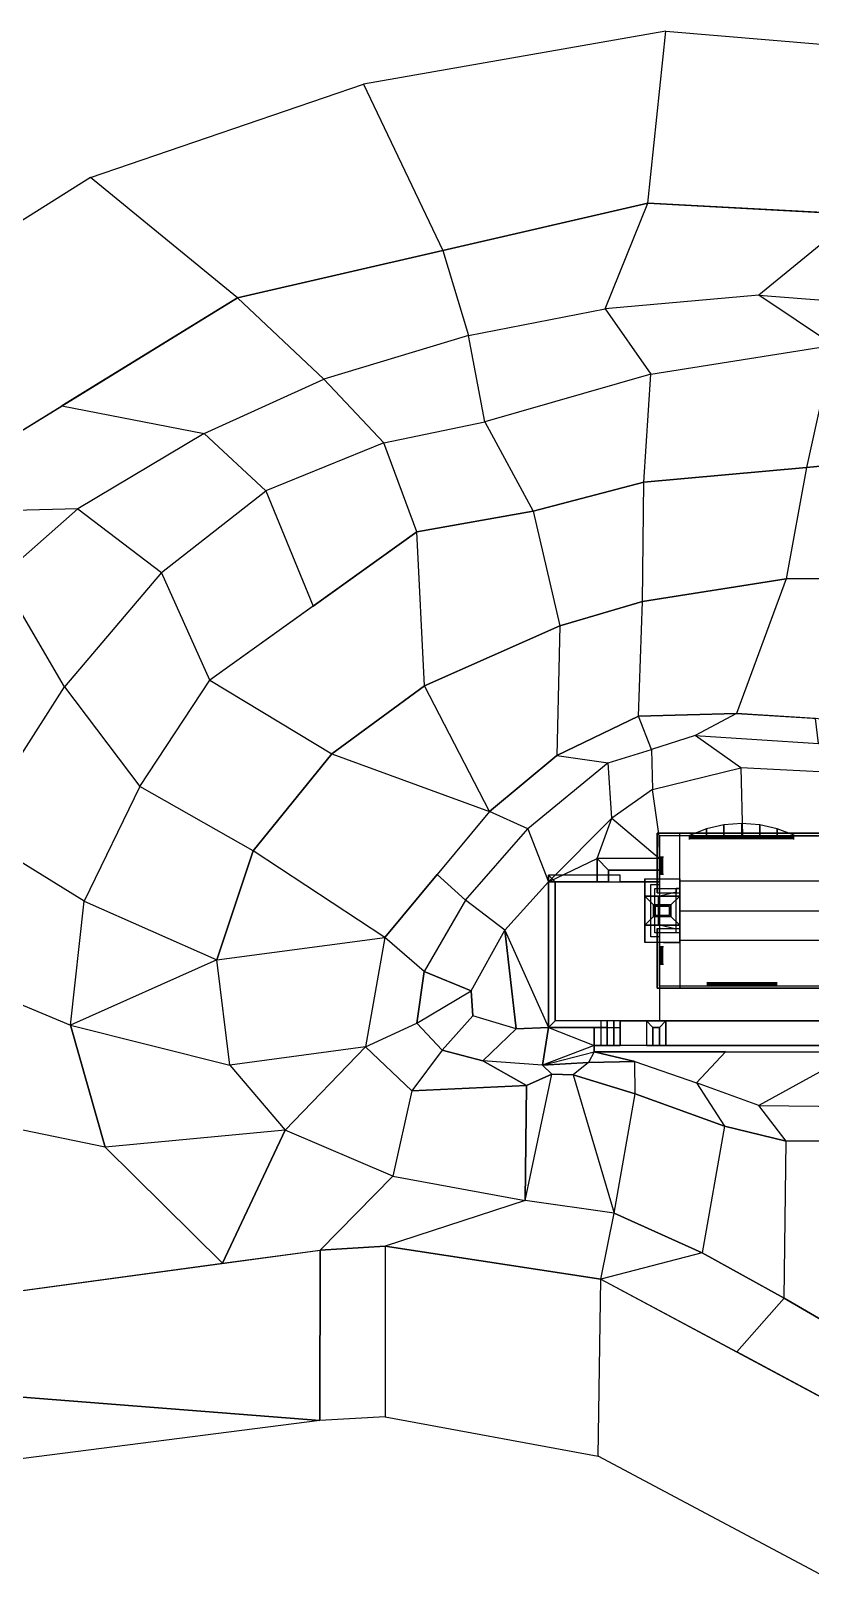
# Model space of a CAD drawing. Extents: x -3020 to 1573, y -2209 to 1232.
# Drawn here: x -1410 to -334, y -917 to 1232 of the extents above; entities that cross this region are included whole.
import ezdxf

# ---------------------------------------------------------------- set-up
doc = ezdxf.new("R2010")
doc.units = 0
doc.header["$MEASUREMENT"] = 0
for name, color, linetype in [('DECK', 23, 'CONTINUOUS'), ('FIREPLACE', 22, 'CONTINUOUS'), ('LAND', 8, 'CONTINUOUS'), ('ROAD', 250, 'CONTINUOUS'), ('ROOF', 31, 'CONTINUOUS'), ('WALLS', 7, 'CONTINUOUS')]:
    doc.layers.add(name, color=color, linetype=linetype)

msp = doc.modelspace()

# ---------------------------------------------------------------- linework, layer by layer
at = {"layer": 'DECK'}
for points, elevation in [([(-629.3, 57.8), (-629.3, 89.8)], -30), ([(-543.3, 89.8), (-629.3, 89.8)], -30), ([(-613.3, 57.8), (-613.3, 73.8)], -24), ([(-543.3, 73.8), (-613.3, 73.8)], -24), ([(-543.3, 57.8), (-597.3, 57.8)], -18), ([(-624.3, -134.2), (-624.3, -168.1)], -36), ([(-615.3, -134.2), (-615.3, -168.1)], -30), ([(-606.3, -134.2), (-606.3, -168.1)], -24), ([(-597.3, -134.2), (-597.3, -168.1)], -18), ([(-271.3, -168.1), (-534.3, -168.1), (-534.3, -134.2), (-561.3, -134.2), (-561.3, -168.1)], -18), ([(-561.3, -168.1), (-633.3, -168.1), (-633.3, -177.1), (-271.3, -177.1)], -60)]:
    msp.add_lwpolyline(points, dxfattribs=dict(at, elevation=elevation))
for points, elevation in [([(-597.3, -134.2), (-687.3, -134.2), (-687.3, 57.8), (-597.3, 57.8), (-597.3, 66.8), (-696.3, 66.8), (-696.3, -143.2), (-597.3, -143.2)], -36), ([(-543.3, -143.2), (-552.3, -143.2), (-552.3, -168.1), (-543.3, -168.1)], 18)]:
    msp.add_lwpolyline(points, close=True, dxfattribs=dict(at, elevation=elevation))
at = {"layer": 'DECK', "linetype": 'CONTINUOUS'}
for points in [[(-629.3, 89.8, -30), (-613.3, 73.8, -30), (-543.3, 73.8, -30), (-543.3, 89.8, -30)], [(-613.3, 57.8, -30), (-629.3, 57.8, -30), (-629.3, 89.8, -30), (-613.3, 73.8, -30)], [(-696.3, 66.8, 24), (-687.3, 57.8, 24), (-597.3, 57.8, 24), (-597.3, 66.8, 24)], [(-687.3, -134.2, 24), (-696.3, -143.2, 24), (-696.3, 66.8, 24), (-687.3, 57.8, 24)], [(-543.3, 57.8, -24), (-543.3, 73.8, -24), (-613.3, 73.8, -24), (-613.3, 57.8, -24)], [(-543.3, -134.2, -18), (-687.3, -134.2, -18), (-687.3, 57.8, -18), (-543.3, 57.8, -18)], [(-271.3, -134.2, -18), (-271.3, -86.2, -18), (-543.3, -86.2, -18), (-543.3, -134.2, -18)], [(-597.3, -143.2, 24), (-597.3, -134.2, 24), (-687.3, -134.2, 24), (-696.3, -143.2, 24)], [(-615.3, -134.2, -36), (-624.3, -134.2, -36), (-624.3, -168.1, -36), (-615.3, -168.1, -36)], [(-606.3, -134.2, -30), (-615.3, -134.2, -30), (-615.3, -168.1, -30), (-606.3, -168.1, -30)], [(-597.3, -134.2, -24), (-606.3, -134.2, -24), (-606.3, -168.1, -24), (-597.3, -168.1, -24)], [(-561.3, -134.2, -18), (-561.3, -168.1, -18), (-597.3, -168.1, -18), (-597.3, -134.2, -18)], [(-552.3, -143.2, 24), (-561.3, -134.2, 24), (-534.3, -134.2, 24), (-543.3, -143.2, 24)], [(-561.3, -168.1, 24), (-552.3, -168.1, 24), (-552.3, -143.2, 24), (-561.3, -134.2, 24)], [(-552.3, -143.2, 18), (-543.3, -143.2, 18), (-543.3, -168.1, 18), (-552.3, -168.1, 18)], [(-534.3, -134.2, 24), (-543.3, -143.2, 24), (-543.3, -168.1, 24), (-534.3, -168.1, 24)], [(-534.3, -168.1, -18), (-271.3, -168.1, -18), (-271.3, -134.2, -18), (-534.3, -134.2, -18)], [(-633.3, -168.1, 24), (-633.3, -177.1, 24), (-271.3, -177.1, 24), (-271.3, -168.1, 24)]]:
    msp.add_3dface(points, dxfattribs=at)
at = {"layer": 'FIREPLACE'}
for p, q in [((-563.3, 61.8, -12), (-543.3, 61.8, -12)), ((-563.3, -26.2, -12), (-563.3, 61.8, -12)), ((-537.8, 61.8, -12), (-515.3, 61.8, -12)), ((-515.3, 48.3, -12), (-520.3, 48.3, -12)), ((-515.3, 61.8, -12), (-515.3, 48.3, -12)), ((-515.3, -12.7, 52), (-515.3, 48.3, 52)), ((-515.3, -12.7, -12), (-515.3, 48.3, -12)), ((-515.3, -12.7, -12), (-520.3, -12.7, -12)), ((-515.3, -26.2, -12), (-515.3, -12.7, -12)), ((-543.3, -26.2, -12), (-563.3, -26.2, -12)), ((-537.8, -26.2, -12), (-515.3, -26.2, -12))]:
    msp.add_line(p, q, dxfattribs=at)
at = {"layer": 'FIREPLACE', "color": 250}
for p, q in [((-520.3, 43.3, 4), (-544.3, 37.3, 4)), ((-520.3, 48.3, 4), (-520.3, 43.3, 4)), ((-544.3, -1.7, 4), (-544.3, 37.3, 4)), ((-520.3, -7.7, 4), (-544.3, -1.7, 4)), ((-520.3, -12.7, 4), (-520.3, -7.7, 4))]:
    msp.add_line(p, q, dxfattribs=at)
at = {"layer": 'FIREPLACE', "elevation": -120}
for points in [[(-543.3, -26.2), (-563.3, -26.2), (-563.3, 61.8)], [(-563.3, 61.8), (-543.3, 61.8)]]:
    msp.add_lwpolyline(points, dxfattribs=at)
at = {"layer": 'FIREPLACE', "elevation": 282}
msp.add_lwpolyline([(-563.3, -2.2), (-515.3, -2.2), (-515.3, 37.8), (-563.3, 37.8)], close=True, dxfattribs=at)
at = {"layer": 'FIREPLACE', "color": 250, "elevation": 292}
msp.add_lwpolyline([(-549.3, 11.8), (-529.3, 11.8), (-529.3, 23.8), (-549.3, 23.8)], close=True, dxfattribs=at)
at = {"layer": 'FIREPLACE', "linetype": 'CONTINUOUS'}
for points in [[(-563.3, 61.8, 84), (-515.3, 61.8, 84), (-515.3, 37.8, 246), (-563.3, 37.8, 246)], [(-563.3, -26.2, 84), (-563.3, -2.2, 246), (-563.3, 37.8, 246), (-563.3, 61.8, 84)], [(-515.3, -12.7, 4), (-549.8, -12.7, 4), (-549.8, 48.3, 4), (-515.3, 48.3, 4)], [(-515.3, -12.7, 52), (-520.3, -12.7, 52), (-520.3, 48.3, 52), (-515.3, 48.3, 52)], [(-515.3, -26.2, 84), (-515.3, -2.2, 246), (-515.3, 37.8, 246), (-515.3, 61.8, 84)], [(-551.3, 25.8, 284), (-563.3, 37.8, 282), (-515.3, 37.8, 282), (-527.3, 25.8, 284)], [(-563.3, -2.2, 282), (-551.3, 9.8, 284), (-551.3, 25.8, 284), (-563.3, 37.8, 282)], [(-563.3, 37.8, 282), (-563.3, 37.8, 246), (-515.3, 37.8, 246), (-515.3, 37.8, 282)], [(-563.3, -2.2, 246), (-563.3, -2.2, 282), (-563.3, 37.8, 282), (-563.3, 37.8, 246)], [(-551.3, 25.8, 292), (-551.3, 25.8, 284), (-527.3, 25.8, 284), (-527.3, 25.8, 292)], [(-551.3, 9.8, 284), (-551.3, 9.8, 292), (-551.3, 25.8, 292), (-551.3, 25.8, 284)], [(-515.3, 37.8, 282), (-527.3, 25.8, 284), (-527.3, 9.8, 284), (-515.3, -2.2, 282)], [(-527.3, 25.8, 284), (-527.3, 25.8, 292), (-527.3, 9.8, 292), (-527.3, 9.8, 284)], [(-515.3, 37.8, 246), (-515.3, 37.8, 282), (-515.3, -2.2, 282), (-515.3, -2.2, 246)], [(-527.3, 9.8, 284), (-515.3, -2.2, 282), (-563.3, -2.2, 282), (-551.3, 9.8, 284)], [(-527.3, 9.8, 292), (-527.3, 9.8, 284), (-551.3, 9.8, 284), (-551.3, 9.8, 292)], [(-563.3, -2.2, 246), (-515.3, -2.2, 246), (-515.3, -26.2, 84), (-563.3, -26.2, 84)], [(-515.3, -2.2, 282), (-515.3, -2.2, 246), (-563.3, -2.2, 246), (-563.3, -2.2, 282)]]:
    msp.add_3dface(points, dxfattribs=at)
at = {"layer": 'LAND', "linetype": 'CONTINUOUS'}
for points in [[(-618.2, 849, -318), (-559.1, 994.8, -378), (-842.3, 929.4, -378), (-806.6, 812.1, -318)], [(-269.8, 979.2, -378), (-406, 867.5, -318), (-618.2, 849, -318), (-559.1, 994.8, -378)], [(-69.9, 841.3, -318), (19.5, 963.6, -378), (-269.8, 979.2, -378), (-406, 867.5, -318)], [(-842.3, 929.4, -378), (-806.6, 812.1, -318), (-1006.5, 751.5, -318), (-1125.6, 864.1, -378)], [(-1006.5, 751.5, -318), (-1125.6, 864.1, -378), (-1367.6, 714.9, -378), (-1171.2, 676.7, -318)], [(-303, 798.6, -258), (-406, 867.5, -318), (-618.2, 849, -318), (-555.1, 758.5, -258)], [(-69.9, 841.3, -318), (-156.5, 804.4, -258), (-303, 798.6, -258), (-406, 867.5, -318)], [(-618.2, 849, -318), (-555.1, 758.5, -258), (-784.3, 693, -258), (-806.6, 812.1, -318)], [(-784.3, 693, -258), (-806.6, 812.1, -318), (-1006.5, 751.5, -318), (-923.5, 663.6, -258)], [(-303, 798.6, -258), (-340.5, 629.5, -198), (-564.7, 609.3, -198), (-555.1, 758.5, -258)], [(-178.6, 645.2, -198), (-156.5, 804.4, -258), (-303, 798.6, -258), (-340.5, 629.5, -198)], [(-564.7, 609.3, -198), (-555.1, 758.5, -258), (-784.3, 693, -258), (-717.3, 569.5, -198)], [(-1006.5, 751.5, -318), (-923.5, 663.6, -258), (-1086.2, 597.3, -258), (-1171.2, 676.7, -318)], [(-1367.6, 714.9, -378), (-1171.2, 676.7, -318), (-1345.7, 572.5, -318), (-1609.6, 565.6, -378)], [(-784.3, 693, -258), (-717.3, 569.5, -198), (-877.9, 540.8, -198), (-923.5, 663.6, -258)], [(-1086.2, 597.3, -258), (-1171.2, 676.7, -318), (-1345.7, 572.5, -318), (-1230.2, 484.8, -258)], [(-877.9, 540.8, -198), (-923.5, 663.6, -258), (-1086.2, 597.3, -258), (-1020.8, 438.4, -198)], [(-340.5, 629.5, -198), (-368.2, 475.9, -138), (-226.8, 476.3, -138), (-178.6, 645.2, -198)], [(-566.5, 444.9, -138), (-564.7, 609.3, -198), (-340.5, 629.5, -198), (-368.2, 475.9, -138)], [(-717.3, 569.5, -198), (-680.6, 411.2, -138), (-566.5, 444.9, -138), (-564.7, 609.3, -198)], [(-1086.2, 597.3, -258), (-1020.8, 438.4, -198), (-1163.7, 336, -198), (-1230.2, 484.8, -258)], [(-1345.7, 572.5, -318), (-1609.6, 565.6, -378), (-1609.6, 565.6, -378), (-1452.6, 478.3, -318)], [(-1345.7, 572.5, -318), (-1230.2, 484.8, -258), (-1364, 326.7, -258), (-1452.6, 478.3, -318)], [(-867.6, 328.3, -138), (-877.9, 540.8, -198), (-717.3, 569.5, -198), (-680.6, 411.2, -138)], [(-1163.7, 336, -198), (-995.3, 234.3, -138), (-867.6, 328.3, -138), (-877.9, 540.8, -198)], [(-1364, 326.7, -258), (-1452.6, 478.3, -318), (-1605.5, 246.3, -318), (-1492, 126.7, -258)], [(-1163.7, 336, -198), (-1230.2, 484.8, -258), (-1364, 326.7, -258), (-1260.4, 189.1, -198)], [(-368.2, 475.9, -138), (-436.8, 290.2, -78), (-572.2, 286.6, -78), (-566.5, 444.9, -138)], [(-219.4, 276.6, -78), (-226.8, 476.3, -138), (-368.2, 475.9, -138), (-436.8, 290.2, -78)], [(-572.2, 286.6, -78), (-566.5, 444.9, -138), (-680.6, 411.2, -138), (-684.9, 231.9, -78)], [(-680.6, 411.2, -138), (-684.9, 231.9, -78), (-777.5, 154.7, -78), (-867.6, 328.3, -138)], [(-1364, 326.7, -258), (-1260.4, 189.1, -198), (-1336.9, 31.2, -198), (-1492, 126.7, -258)], [(-1103.8, 100.7, -138), (-1260.4, 189.1, -198), (-1163.7, 336, -198), (-995.3, 234.3, -138)], [(-777.5, 154.7, -78), (-867.6, 328.3, -138), (-995.3, 234.3, -138), (-777.5, 154.7, -78)], [(-554, 240.6, -66), (-572.2, 286.6, -78), (-684.9, 231.9, -78), (-613.9, 221.8, -66)], [(-436.8, 290.2, -78), (-494, 259.5, -66), (-554, 240.6, -66), (-572.2, 286.6, -78)], [(-323.8, 248.8, -66), (-328.1, 283.4, -78), (-436.8, 290.2, -78), (-494, 259.5, -66)], [(-554, 240.6, -66), (-552.6, 185.4, -54), (-431, 214.9, -54), (-494, 259.5, -66)], [(-431, 214.9, -54), (-494, 259.5, -66), (-323.8, 248.8, -66), (-231.9, 205, -54)], [(-608.9, 145.7, -54), (-613.9, 221.8, -66), (-554, 240.6, -66), (-552.6, 185.4, -54)], [(-995.3, 234.3, -138), (-777.5, 154.7, -78), (-922.1, -19.3, -78), (-1103.8, 100.7, -138)], [(-684.9, 231.9, -78), (-613.9, 221.8, -66), (-724.8, 131, -66), (-777.5, 154.7, -78)], [(-724.8, 131, -66), (-696.3, 57.8, -36), (-608.9, 145.7, -54), (-613.9, 221.8, -66)], [(-431, 214.9, -54), (-428.4, 121.2, -42), (-543.5, 120.9, -42), (-552.6, 185.4, -54)], [(-257.1, 121.2, -42), (-231.9, 205, -54), (-431, 214.9, -54), (-428.4, 121.2, -42)], [(-1336.9, 31.2, -198), (-1153.7, -49.9, -138), (-1103.8, 100.7, -138), (-1260.4, 189.1, -198)], [(-543.5, 120.9, -42), (-552.6, 185.4, -54), (-608.9, 145.7, -54), (-543.3, 89.8, -36)], [(-724.8, 131, -66), (-777.5, 154.7, -78), (-849.8, 67.7, -78), (-810.7, 32.6, -66)], [(-756.4, -9.1, -54), (-810.7, 32.6, -66), (-724.8, 131, -66), (-696.3, 57.8, -36)], [(-629.3, 89.8, -36), (-608.9, 145.7, -54), (-696.3, 57.8, -36), (-629.3, 89.8, -36)], [(-608.9, 145.7, -54), (-543.3, 89.8, -36), (-629.3, 89.8, -36), (-608.9, 145.7, -54)], [(-1336.9, 31.2, -198), (-1492, 126.7, -258), (-1562.9, -53.7, -258), (-1356, -140.2, -198)], [(-922.1, -19.3, -78), (-1103.8, 100.7, -138), (-1153.7, -49.9, -138), (-922.1, -19.3, -78)], [(-696.3, 57.8, -36), (-629.3, 89.8, -36), (-629.3, 57.8, -36)], [(-849.8, 67.7, -78), (-810.7, 32.6, -66), (-868, -66, -66), (-922.1, -19.3, -78)], [(-696.3, 57.8, -36), (-696.3, 57.8, -36), (-756.4, -9.1, -54), (-696.3, -143.2, -36)], [(-696.3, 57.8, -36), (-629.3, 57.8, -36), (-696.3, 57.8, -36)], [(-1153.7, -49.9, -138), (-1356, -140.2, -198), (-1336.9, 31.2, -198), (-1153.7, -49.9, -138)], [(-868, -66, -66), (-802.9, -92.8, -54), (-756.4, -9.1, -54), (-810.7, 32.6, -66)], [(-1153.7, -49.9, -138), (-922.1, -19.3, -78), (-949, -170.3, -78), (-1135.8, -195.4, -138)], [(-868, -66, -66), (-922.1, -19.3, -78), (-949, -170.3, -78), (-878.1, -137.2, -66)], [(-740.8, -145.4, -54), (-800.5, -127.4, -54), (-802.9, -92.8, -54), (-756.4, -9.1, -54)], [(-756.4, -9.1, -54), (-696.3, -143.2, -36), (-696.3, -143.2, -36), (-740.8, -145.4, -54)], [(-1562.9, -53.7, -258), (-1356, -140.2, -198), (-1307.8, -308.4, -198), (-1604.6, -247.6, -258)], [(-1356, -140.2, -198), (-1135.8, -195.4, -138), (-1153.7, -49.9, -138), (-1356, -140.2, -198)], [(-878.1, -137.2, -66), (-802.9, -92.8, -54), (-868, -66, -66)], [(-800.5, -127.4, -54), (-842.9, -174.8, -66), (-878.1, -137.2, -66), (-802.9, -92.8, -54)], [(-787, -189.4, -66), (-740.8, -145.4, -54), (-800.5, -127.4, -54), (-842.9, -174.8, -66)], [(-1059.7, -285.1, -138), (-1307.8, -308.4, -198), (-1356, -140.2, -198), (-1135.8, -195.4, -138)], [(-949, -170.3, -78), (-878.1, -137.2, -66), (-842.9, -174.8, -66), (-884.8, -231, -78)], [(-787, -189.4, -66), (-740.8, -145.4, -54), (-696.3, -143.2, -36), (-704.6, -195.4, -66)], [(-704.6, -195.4, -66), (-696.3, -143.2, -36), (-696.3, -143.2, -36), (-633.3, -168.1, -36)], [(-696.3, -143.2, -36), (-633.3, -168.1, -36), (-633.3, -143.2, -36)], [(-633.3, -143.2, -36), (-633.3, -168.1, -36), (-615.3, -168.1, -36), (-615.3, -143.2, -36)], [(-949, -170.3, -78), (-1135.8, -195.4, -138), (-1059.7, -285.1, -138), (-949, -170.3, -78)], [(-1059.7, -285.1, -138), (-949, -170.3, -78), (-884.8, -231, -78), (-911.2, -348.7, -138)], [(-704.6, -195.4, -66), (-633.3, -177.1, -36), (-633.3, -168.1, -36), (-704.6, -195.4, -66)], [(-842.9, -174.8, -66), (-884.8, -231, -78), (-726.5, -223.3, -78), (-787, -189.4, -66)], [(-787, -189.4, -66), (-726.5, -223.3, -78), (-691.8, -208, -78), (-704.6, -195.4, -66)], [(-633.3, -177.1, -36), (-641.3, -191.7, -66), (-704.6, -195.4, -66), (-633.3, -177.1, -36)], [(-691.8, -208, -78), (-704.6, -195.4, -66), (-641.3, -191.7, -66), (-662.2, -208.7, -78)], [(-641.3, -191.7, -66), (-662.2, -208.7, -78), (-576.8, -235.2, -78), (-577, -190.2, -66)], [(-641.3, -191.7, -66), (-577, -190.2, -66), (-633.3, -177.1, -36), (-641.3, -191.7, -66)], [(-633.3, -177.1, -36), (-577, -190.2, -66), (-492.1, -219.8, -66), (-452.3, -177.1, -36)], [(-576.8, -235.2, -78), (-577, -190.2, -66), (-492.1, -219.8, -66), (-453.4, -279.4, -78)], [(-492.1, -219.8, -66), (-452.3, -177.1, -36), (-271.3, -177.1, -36), (-406, -250.9, -66)], [(-271.3, -177.1, -36), (-406, -250.9, -66), (-282.3, -252.4, -66), (-271.3, -197.1, -36)], [(-728.3, -382.2, -138), (-691.8, -208, -78), (-662.2, -208.7, -78), (-605.9, -399.6, -138)], [(-726.5, -223.3, -78), (-728.3, -382.2, -138), (-728.3, -382.2, -138), (-691.8, -208, -78)], [(-662.2, -208.7, -78), (-605.9, -399.6, -138), (-605.9, -399.6, -138), (-576.8, -235.2, -78)], [(-884.8, -231, -78), (-911.2, -348.7, -138), (-728.3, -382.2, -138), (-726.5, -223.3, -78)], [(-605.9, -399.6, -138), (-576.8, -235.2, -78), (-453.4, -279.4, -78), (-484.3, -454.6, -138)], [(-492.1, -219.8, -66), (-453.4, -279.4, -78), (-368.5, -300.2, -78), (-406, -250.9, -66)], [(-1307.8, -308.4, -198), (-1604.6, -247.6, -258), (-1635.7, -535.4, -258), (-1145.9, -468.7, -198)], [(-368.5, -300.2, -78), (-406, -250.9, -66), (-282.3, -252.4, -66), (-285.9, -299.9, -78)], [(-1145.9, -468.7, -198), (-1059.7, -285.1, -138), (-1059.7, -285.1, -138), (-1307.8, -308.4, -198)], [(-1059.7, -285.1, -138), (-1145.9, -468.7, -198), (-1011.5, -450.9, -186), (-911.2, -348.7, -138)], [(-453.4, -279.4, -78), (-484.3, -454.6, -138), (-370.9, -516.9, -138), (-368.5, -300.2, -78)], [(-370.9, -516.9, -138), (-368.5, -300.2, -78), (-285.9, -299.9, -78), (-253.2, -585.5, -138)], [(-1011.5, -450.9, -186), (-911.2, -348.7, -138), (-728.3, -382.2, -138), (-921.5, -445.5, -174)], [(-728.3, -382.2, -138), (-921.5, -445.5, -174), (-624.2, -490.9, -162), (-605.9, -399.6, -138)], [(-624.2, -490.9, -162), (-605.9, -399.6, -138), (-484.3, -454.6, -138), (-624.2, -490.9, -162)], [(-484.3, -454.6, -138), (-624.2, -490.9, -162), (-436.6, -591.4, -159), (-370.9, -516.9, -138)], [(-436.6, -591.4, -159), (-370.9, -516.9, -138), (-253.2, -585.5, -138), (-249, -691.9, -150)]]:
    msp.add_3dface(points, dxfattribs=at)
at = {"layer": 'ROAD', "linetype": 'CONTINUOUS'}
for points in [[(-559.1, 994.8, -378), (-534.5, 1232.2, -378), (-951.4, 1158.8, -378), (-842.3, 929.4, -378)], [(260.9, 1165.6, -378), (19.5, 963.6, -378), (-559.1, 994.8, -378), (-534.5, 1232.2, -378)], [(-951.4, 1158.8, -378), (-842.3, 929.4, -378), (-1125.6, 864.1, -378), (-1328.1, 1030.2, -378)], [(-1125.6, 864.1, -378), (-1328.1, 1030.2, -378), (-1676.4, 811.1, -378), (-1609.6, 565.6, -378)], [(-1610, -639, -258), (-1635.7, -535.4, -258), (-1011.5, -450.9, -186), (-1011.8, -686.1, -186)], [(-1011.8, -686.1, -186), (-1011.5, -450.9, -186), (-921.5, -445.5, -174), (-921.7, -680.7, -174)], [(-921.5, -445.5, -174), (-921.7, -680.7, -174), (-627.6, -735.2, -162), (-624.2, -490.9, -162)], [(-627.6, -735.2, -162), (-624.2, -490.9, -162), (-249, -691.9, -150), (-286.7, -917, -156)], [(-1632.8, -765.4, -258), (-1610, -639, -258), (-1011.8, -686.1, -186)]]:
    msp.add_3dface(points, dxfattribs=at)
at = {"layer": 'ROOF', "color": 2, "linetype": 'CONTINUOUS'}
for points in [[(-546.3, 42.5, 214.3), (-546.3, 44, 203.7), (-546.3, 124.8, 123), (-546.3, 124.8, 132)], [(-546.3, 124.8, 132), (-546.3, 42.5, 214.3), (-515.3, 42.5, 214.3), (-515.3, 124.8, 132)], [(-546.3, 124.8, 123), (-546.3, 124.8, 132), (-321.3, 124.8, 132), (-321.3, 124.8, 123)], [(-515.3, 124.8, 132), (-321.3, 124.8, 132), (-321.3, 58.8, 198), (-515.3, 58.8, 198)], [(-321.3, 58.8, 198), (-515.3, 58.8, 198), (-515.3, 17.8, 239), (-280.3, 17.8, 239)], [(-321.3, -23.2, 198), (-515.3, -23.2, 198), (-515.3, 17.8, 239), (-280.3, 17.8, 239)], [(-546.3, -89.2, 132), (-546.3, -6.9, 214.3), (-515.3, -6.9, 214.3), (-515.3, -89.2, 132)], [(-546.3, -6.9, 214.3), (-546.3, -8.5, 203.7), (-546.3, -89.2, 123), (-546.3, -89.2, 132)], [(-515.3, -89.2, 132), (-321.3, -89.2, 132), (-321.3, -23.2, 198), (-515.3, -23.2, 198)], [(-546.3, -89.2, 123), (-546.3, -89.2, 132), (-321.3, -89.2, 132), (-321.3, -89.2, 123)]]:
    msp.add_3dface(points, dxfattribs=at)
at = {"layer": 'WALLS'}
for p, q in [((-543.3, 91.8, -12), (-543.3, 121.8, -12)), ((-543.3, 61.8, -120), (-543.3, 121.8, -120)), ((-543.3, 121.8, -120), (-71.3, 121.8, -120)), ((-543.3, 121.8, -12), (-501.6, 121.8, -12)), ((-501.6, 116.3, -12), (-501.6, 121.8, -12)), ((-501.6, 121.8, 78), (-357.6, 121.8, 78)), ((-501.6, 121.8, -12), (-357.6, 121.8, -12)), ((-357.6, 116.3, -12), (-357.6, 121.8, -12)), ((-357.6, 121.8, -12), (-321.3, 121.8, -12)), ((-537.8, 91.8, -12), (-543.3, 91.8, -12)), ((-543.3, 67.8, 78), (-543.3, 91.8, 78)), ((-543.3, 67.8, -12), (-543.3, 91.8, -12)), ((-537.8, 67.8, -12), (-543.3, 67.8, -12)), ((-543.3, 53.8, -12), (-543.3, 67.8, -12)), ((-555.3, 53.8, -12), (-543.3, 53.8, -12)), ((-555.3, -18.2, -12), (-555.3, 53.8, -12)), ((-543.3, -18.2, -12), (-555.3, -18.2, -12)), ((-543.3, -32.2, -12), (-543.3, -18.2, -12)), ((-543.3, -86.2, -120), (-543.3, -26.2, -120)), ((-537.8, -32.2, -12), (-543.3, -32.2, -12)), ((-543.3, -56.2, 78), (-543.3, -32.2, 78)), ((-543.3, -56.2, -12), (-543.3, -32.2, -12)), ((-537.8, -56.2, -12), (-543.3, -56.2, -12)), ((-543.3, -86.2, -12), (-543.3, -56.2, -12)), ((-477.6, -80.7, -12), (-477.6, -86.2, -12)), ((-381.6, -80.7, -12), (-381.6, -86.2, -12)), ((-477.6, -86.2, -12), (-543.3, -86.2, -12)), ((-271.3, -86.2, -120), (-543.3, -86.2, -120)), ((-381.6, -86.2, 108), (-477.6, -86.2, 108)), ((-381.6, -86.2, -12), (-477.6, -86.2, -12)), ((-321.3, -86.2, -12), (-381.6, -86.2, -12))]:
    msp.add_line(p, q, dxfattribs=at)
at = {"layer": 'WALLS', "const_width": 5.5}
for points, elevation in [([(-501.6, 119), (-357.6, 119)], 78), ([(-540.6, 67.8), (-540.6, 91.8)], 78), ([(-540.6, 67.8), (-540.6, 91.8)], 18), ([(-540.6, -56.2), (-540.6, -32.2)], 78), ([(-540.6, -56.2), (-540.6, -32.2)], 18), ([(-381.6, -83.5), (-477.6, -83.5)], 108), ([(-381.6, -83.5), (-477.6, -83.5)], 12)]:
    msp.add_lwpolyline(points, dxfattribs=dict(at, elevation=elevation))
at = {"layer": 'WALLS', "color": 55, "const_width": 5.5, "elevation": 6}
msp.add_lwpolyline([(-501.6, 119), (-357.6, 119)], dxfattribs=at)
at = {"layer": 'WALLS', "linetype": 'CONTINUOUS'}
for points in [[(-478.5, 121.8, 78), (-478.5, 131, 78), (-501.6, 121.8, 78)], [(-454.3, 121.8, 78), (-454.3, 136.3, 78), (-478.5, 131, 78), (-478.5, 121.8, 78)], [(-429.6, 121.8, 78), (-429.6, 138.3, 78), (-454.3, 136.3, 78), (-454.3, 121.8, 78)], [(-404.8, 121.8, 78), (-404.9, 136.4, 78), (-429.6, 138.3, 78), (-429.6, 121.8, 78)], [(-380.6, 121.8, 78), (-380.7, 131, 78), (-404.8, 136.5, 78), (-404.8, 121.8, 78)], [(-357.5, 122.3, 78), (-357.5, 122.3, 78), (-380.6, 131.1, 78), (-380.6, 121.8, 78)], [(-543.3, 121.8, 129), (-543.3, 121.8, 126), (-543.3, 55.6, 126), (-543.3, 43.5, 207.2)], [(-543.3, -86.2, 129), (-543.3, -86.2, 126), (-543.3, -20, 126), (-543.3, -8, 207.2)]]:
    msp.add_3dface(points, dxfattribs=at)
at = {"layer": 'WALLS', "color": 55, "linetype": 'CONTINUOUS'}
for points in [[(-478.5, 121.8, 6), (-478.5, 131, 6), (-501.6, 121.8, 6)], [(-454.3, 121.8, 6), (-454.3, 136.3, 6), (-478.5, 131, 6), (-478.5, 121.8, 6)], [(-429.6, 121.8, 6), (-429.6, 138.3, 6), (-454.3, 136.3, 6), (-454.3, 121.8, 6)], [(-404.8, 121.8, 6), (-404.9, 136.4, 6), (-429.6, 138.3, 6), (-429.6, 121.8, 6)], [(-380.6, 121.8, 6), (-380.7, 131, 6), (-404.8, 136.5, 6), (-404.8, 121.8, 6)], [(-357.5, 122.3, 6), (-357.5, 122.3, 6), (-380.6, 131.1, 6), (-380.6, 121.8, 6)]]:
    msp.add_3dface(points, dxfattribs=at)

doc.saveas('drawing.dxf')
